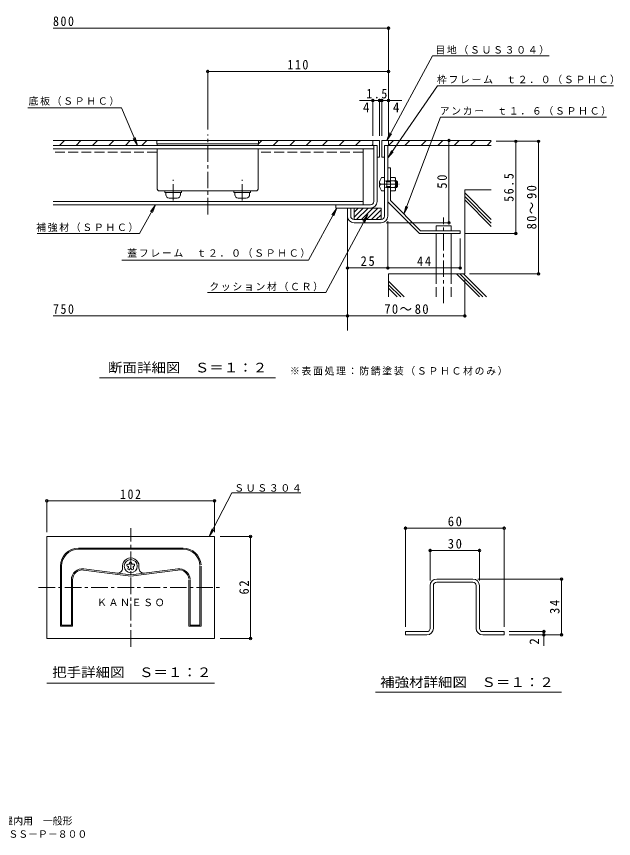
# Model space of a CAD drawing. Units: millimetres on the paper, enlarged 10 times, with parts at other scales. Extents: x -1708 to 1711, y -1361 to 1140.
# Drawn here: x -105 to 1711, y -1361 to 1140 of the extents above; entities that cross this region are included whole.
import ezdxf
from ezdxf.enums import TextEntityAlignment as Align

# ---------------------------------------------------------------- set-up
doc = ezdxf.new("R2010")
doc.units = ezdxf.units.MM
doc.header["$LTSCALE"] = 10
doc.header["$PDMODE"] = 32
doc.header["$PDSIZE"] = 8
doc.linetypes.add('CHAIN1', pattern=[8, 5, -1, 1, -1])
doc.linetypes.add('DASHED3', pattern=[4, 3, -1])
for name, color, linetype, lineweight in [('D-1_ピット', 2, 'Continuous', 9), ('D-2_蓋', 3, 'Continuous', 9), ('D-3_受枠', 4, 'Continuous', 9), ('D-4_寸法', 7, 'Continuous', 9), ('D-5_仕様文', 7, 'Continuous', 9), ('D-6_躯体', 6, 'Continuous', 5)]:
    doc.layers.add(name, color=color, linetype=linetype, lineweight=lineweight)
doc.layers.add('F-5_F-5ﾚｲﾔ', color=7, linetype='Continuous')
doc.styles.add('ＭＳ ゴシック', font='')
doc.styles.get('ＭＳ ゴシック').set_extended_font_data('MS Gothic')

msp = doc.modelspace()

# ---------------------------------------------------------------- linework, layer by layer
at = {"layer": 'D-1_ピット', "linetype": 'CHAIN1'}
for p, q in [((476.32, 537.47), (476.32, 780.43)), ((371.32, 579.78), (371.32, 642.38)), ((581.32, 579.78), (581.32, 642.38)), ((997.99, 629.39), (1058.4, 629.39))]:
    msp.add_line(p, q, dxfattribs=at)
at = {"layer": 'D-1_ピット'}
for p, q in [((321.32, 751.89), (321.32, 761.89)), ((631.32, 751.89), (321.32, 751.89)), ((322.32, 746.89), (322.32, 751.89)), ((630.32, 746.89), (630.32, 751.89)), ((631.32, 751.89), (631.32, 761.89)), ((1006.32, 761.89), (1006.32, 711.89)), ((1006.32, 761.89), (1026.32, 761.89)), ((1026.32, 761.89), (1026.32, 746.89)), ((322.32, 616.89), (322.32, 734.39)), ((630.32, 616.89), (630.32, 734.39)), ((1013.82, 746.89), (1026.32, 746.89)), ((1013.82, 746.89), (1013.82, 531.89)), ((1023.82, 746.89), (1023.82, 639.39)), ((1006.32, 711.89), (1013.82, 711.89)), ((1023.82, 679.39), (1031.82, 679.39)), ((1031.82, 679.39), (1031.82, 579.39)), ((998.42, 631.89), (1000.43, 631.89)), ((998.42, 626.89), (1000.43, 626.89)), ((1000.43, 626.89), (1000.43, 631.89)), ((1005.21, 649.39), (1013.82, 649.39)), ((1020.82, 636.39), (1014.31, 640.28)), ((1020.82, 639.39), (1018.27, 637.91)), ((1020.82, 639.39), (1031.82, 639.39)), ((1020.82, 636.39), (1031.82, 636.39)), ((1045.95, 649.64), (1031.82, 649.64)), ((1045.95, 639.54), (1031.82, 639.54)), ((1047.82, 644.59), (1047.82, 614.19)), ((1047.82, 639.39), (1050.82, 639.39)), ((1047.82, 636.39), (1053.82, 636.39)), ((1050.82, 619.39), (1050.82, 639.39)), ((1053.82, 636.39), (1050.82, 639.39)), ((622.32, 608.89), (330.32, 608.89)), ((346.32, 603.89), (346.32, 608.89)), ((396.32, 603.89), (346.32, 603.89)), ((348.82, 597.39), (348.82, 603.89)), ((393.82, 597.39), (393.82, 603.89)), ((396.32, 603.89), (396.32, 608.89)), ((556.32, 603.89), (556.32, 608.89)), ((556.32, 603.89), (606.32, 603.89)), ((558.82, 597.39), (558.82, 603.89)), ((603.82, 597.39), (603.82, 603.89)), ((606.32, 603.89), (606.32, 608.89)), ((1013.82, 609.39), (1005.21, 609.39)), ((1020.82, 622.39), (1014.31, 618.5)), ((1020.82, 622.39), (1031.82, 622.39)), ((1020.82, 619.39), (1031.82, 619.39)), ((1023.82, 619.39), (1023.82, 531.89)), ((1045.95, 619.24), (1031.82, 619.24)), ((1045.95, 609.14), (1031.82, 609.14)), ((1047.82, 622.39), (1053.82, 622.39)), ((1047.82, 619.39), (1050.82, 619.39)), ((383.82, 587.39), (358.82, 587.39)), ((568.82, 587.39), (593.82, 587.39)), ((1023.82, 576.08), (1120.51, 479.39)), ((1031.82, 579.39), (1123.82, 487.39)), ((901.32, 531.89), (901.32, 556.89)), ((911.32, 556.89), (901.32, 556.89)), ((911.32, 531.89), (911.32, 556.89)), ((921.32, 521.89), (1003.82, 521.89)), ((921.32, 511.89), (1003.82, 511.89)), ((1120.51, 479.39), (1243.82, 479.39)), ((1123.82, 487.39), (1243.82, 487.39)), ((1243.82, 487.39), (1243.82, 479.39))]:
    msp.add_line(p, q, dxfattribs=at)
for points in [[(1020.82, 639.39), (1020.82, 619.39), (1018.27, 620.86)], [(1053.82, 636.39), (1053.82, 622.39), (1050.82, 619.39)]]:
    msp.add_lwpolyline(points, dxfattribs=at)
for centre, radius, start, end in [((1030.82, 629.39), 32.5, 142.02013, 175.58826), ((1030.82, 629.39), 32.5, 184.41174, 217.97987), ((1014.82, 641.14), 1, 180, 239.14018), ((1019.45, 629.39), 28.37, 339.04448, 20.95552), ((1040.09, 644.59), 7.74, 319.24529, 40.75453), ((330.32, 616.89), 8, 180, 270), ((622.32, 616.89), 8, 270, 0), ((1014.82, 617.64), 1, 120.85982, 180), ((1040.09, 614.19), 7.74, 319.24486, 40.75514), ((358.82, 597.39), 10, 180, 270), ((383.82, 597.39), 10, 270, 0), ((568.82, 597.39), 10, 180, 270), ((593.82, 597.39), 10, 270, 0), ((921.32, 531.89), 20, 180, 270), ((921.32, 531.89), 10, 180, 270), ((1003.82, 531.89), 10, 270, 0), ((1003.82, 531.89), 20, 270, 0)]:
    msp.add_arc(centre, radius, start, end, dxfattribs=at)
at = {"layer": 'D-2_蓋'}
for p, q in [((978.82, 761.89), (5.96, 761.89)), ((25.95, 746.89), (40.94, 761.89)), ((75.95, 746.89), (90.95, 761.89)), ((125.95, 746.89), (140.95, 761.89)), ((175.95, 746.89), (190.95, 761.89)), ((225.95, 746.89), (240.95, 761.89)), ((275.94, 746.89), (290.94, 761.89)), ((631.32, 752.27), (640.94, 761.89)), ((675.94, 746.89), (690.94, 761.89)), ((725.94, 746.89), (740.95, 761.89)), ((775.95, 746.89), (790.94, 761.89)), ((825.94, 746.89), (840.94, 761.89)), ((875.94, 746.89), (890.95, 761.89)), ((925.95, 746.89), (940.94, 761.89)), ((978.82, 761.89), (978.82, 746.89)), ((998.82, 761.89), (978.82, 761.89)), ((998.82, 761.89), (998.82, 711.89)), ((978.82, 746.89), (5.96, 746.89)), ((981.32, 736.89), (5.96, 736.89)), ((948.82, 736.89), (948.82, 566.89)), ((975.94, 746.89), (978.82, 749.77)), ((991.32, 746.89), (978.82, 746.89)), ((981.32, 746.89), (981.32, 576.89)), ((991.32, 746.89), (991.32, 576.89)), ((998.82, 711.89), (991.32, 711.89)), ((5.96, 576.89), (948.82, 576.89)), ((971.32, 566.89), (5.96, 566.89)), ((866.32, 566.89), (866.32, 556.89)), ((971.32, 556.89), (866.32, 556.89)), ((-12.66, -752.11), (-12.66, -442.11)), ((-12.66, -442.11), (497.34, -442.11)), ((497.34, -752.11), (497.34, -442.11)), ((83.34, -477.11), (401.34, -477.11)), ((83.34, -480.61), (401.34, -480.61)), ((238.84, -524.54), (238.84, -523.11)), ((245.84, -524.54), (245.84, -523.11)), ((28.34, -715.11), (28.34, -532.11)), ((31.84, -711.61), (31.84, -532.11)), ((99.12, -543.91), (242.34, -562.11)), ((99.56, -540.43), (242.34, -558.58)), ((217.34, -538.38), (217.34, -532.11)), ((234.06, -533.1), (232.7, -532.66)), ((235.06, -536.18), (234.22, -537.33)), ((236.22, -526.44), (234.86, -526)), ((240.72, -540.29), (239.88, -541.45)), ((385.11, -540.43), (242.34, -558.58)), ((385.55, -543.91), (242.34, -562.11)), ((243.96, -540.29), (244.8, -541.45)), ((248.46, -526.44), (249.82, -526)), ((249.62, -536.18), (250.46, -537.33)), ((250.62, -533.1), (251.98, -532.66)), ((267.34, -538.38), (267.34, -532.11)), ((452.84, -711.61), (452.84, -532.11)), ((456.34, -715.11), (456.34, -532.11)), ((419.34, -715.11), (419.34, -573.67)), ((422.84, -711.61), (422.84, -573.67)), ((456.34, -715.11), (419.34, -715.11)), ((452.84, -711.61), (422.84, -711.61)), ((-12.66, -752.11), (497.34, -752.11))]:
    msp.add_line(p, q, dxfattribs=at)
at = {"layer": 'D-2_蓋', "linetype": 'DASHED3'}
for p, q in [((322.32, 726.89), (5.96, 726.89)), ((948.82, 726.89), (630.32, 726.89))]:
    msp.add_line(p, q, dxfattribs=at)
at = {"layer": 'D-2_蓋', "linetype": 'CHAIN1'}
for p, q in [((242.34, -777.11), (242.34, -417.11)), ((-37.66, -597.11), (522.34, -597.11))]:
    msp.add_line(p, q, dxfattribs=at)
at = {"layer": 'D-2_蓋'}
for points in [[(28.34, -715.11), (65.34, -715.11), (65.34, -573.67)], [(31.84, -711.61), (61.84, -711.61), (61.84, -573.67)]]:
    msp.add_lwpolyline(points, dxfattribs=at)
msp.add_circle((242.34, -532.11), 20, dxfattribs=at)
for centre, radius, start, end in [((971.32, 576.89), 20, 270, 0), ((971.32, 576.89), 10, 270, 0), ((83.34, -532.11), 55, 90, 180), ((83.34, -532.11), 51.5, 90, 179.99998), ((401.34, -532.11), 55, 4.39571, 90), ((401.34, -532.11), 51.5, 2.24512, 90), ((242.34, -532.11), 25, 359.99998, 180), ((236.84, -524.54), 2, 252, 0), ((242.34, -523.11), 3.5, 89.99998, 180), ((242.34, -523.11), 3.5, 0, 90), ((247.84, -524.54), 2, 180, 288), ((95.34, -573.67), 33.5, 82.75548, 179.99998), ((95.34, -573.67), 30, 82.75548, 180), ((202.34, -538.38), 15, 262.75548, 0), ((233.78, -529.33), 3.5, 71.99998, 252), ((237.05, -539.39), 3.5, 144, 324), ((233.44, -535), 2, 324, 72), ((242.34, -541.47), 2, 36, 144), ((247.63, -539.39), 3.5, 216, 36), ((251.24, -535), 2, 108, 216), ((250.9, -529.33), 3.5, 17.99998, 108), ((250.9, -529.33), 3.5, 288, 18), ((282.34, -538.38), 15, 180, 277.24451), ((389.34, -573.67), 33.5, 2.83487, 97.24451), ((389.34, -573.67), 30, 7.01646, 97.24451)]:
    msp.add_arc(centre, radius, start, end, dxfattribs=at)
at = {"layer": 'D-3_受枠'}
for p, q in [((921.32, 529.21), (949.01, 556.89)), ((921.32, 544.21), (934.01, 556.89)), ((929.01, 521.89), (964.01, 556.89)), ((944.01, 521.89), (979.01, 556.89)), ((959.01, 521.89), (994.01, 556.89)), ((974.01, 521.89), (1003.82, 551.71)), ((1003.82, 521.89), (1003.82, 556.89)), ((989.01, 521.89), (1003.82, 536.71))]:
    msp.add_line(p, q, dxfattribs=at)
msp.add_lwpolyline([(921.32, 521.89), (921.32, 556.89), (1003.82, 556.89)], dxfattribs=at)
at = {"layer": 'D-4_寸法'}
for p, q in [((1026.32, 1104.07), (5.96, 1104.07)), ((1026.32, 776.89), (1026.32, 1109.07)), ((476.32, 795.43), (476.32, 976.87)), ((476.32, 971.87), (1026.32, 971.87)), ((998.82, 883.73), (937.54, 883.73)), ((978.82, 776.89), (978.82, 888.73)), ((998.82, 776.89), (998.82, 888.73)), ((1006.32, 883.73), (998.82, 883.73)), ((1006.32, 776.89), (1006.32, 888.73)), ((1066.84, 883.73), (1006.32, 883.73)), ((1026.32, 868.73), (1026.32, 878.73)), ((1210.17, 511.89), (1210.17, 761.89)), ((1225.17, 761.89), (1215.17, 761.89)), ((1353.82, 759.77), (1487.44, 759.77)), ((1412.99, 479.39), (1412.99, 759.77)), ((1482.44, 356.5), (1482.44, 759.77)), ((868.75, 556.89), (854.14, 536.61)), ((868.75, 556.89), (859.88, 533.51)), ((963.09, 537.23), (948.47, 516.95)), ((963.09, 537.23), (954.22, 513.86)), ((1018.82, 511.89), (1215.17, 511.89)), ((1023.82, 516.89), (1023.82, 369.56)), ((1258.82, 479.39), (1417.99, 479.39)), ((1243.82, 464.39), (1243.82, 369.56)), ((901.32, 374.56), (1023.82, 374.56)), ((901.32, 359.56), (901.32, 369.56)), ((1023.82, 374.56), (1243.82, 374.56)), ((1273.03, 356.5), (1487.44, 356.5)), ((1258.03, 341.5), (1258.03, 223.75)), ((901.32, 228.75), (5.96, 228.75)), ((901.32, 228.75), (1258.03, 228.75)), ((901.32, 213.75), (901.32, 223.75)), ((147.35, 40.16), (682.92, 40.16)), ((550.09, -308.93), (481.2, -442.11)), ((550.09, -308.93), (759.9, -308.93)), ((-12.66, -428.72), (-12.66, -330.35)), ((-12.66, -333.35), (497.34, -333.35)), ((497.34, -428.72), (497.34, -330.35)), ((481.2, -442.11), (489.69, -418.6)), ((481.2, -442.11), (495.49, -421.59)), ((1077.72, -716.26), (1077.72, -411.94)), ((1077.72, -416.94), (1377.72, -416.94)), ((1377.72, -716.26), (1377.72, -411.94)), ((514.06, -442.11), (609.99, -442.11)), ((606.99, -752.11), (606.99, -442.11)), ((1152.72, -576.26), (1152.72, -479.84)), ((1152.72, -484.84), (1302.72, -484.84)), ((1302.72, -576.26), (1302.72, -479.84)), ((1172.72, -571.26), (1282.72, -571.26)), ((1297.72, -571.26), (1557.56, -571.26)), ((1552.56, -741.26), (1552.56, -571.26)), ((1152.72, -721.26), (1152.72, -591.26)), ((1162.72, -721.26), (1162.72, -591.26)), ((1282.72, -581.26), (1172.72, -581.26)), ((1292.72, -721.26), (1292.72, -591.26)), ((1302.72, -721.26), (1302.72, -591.26)), ((1077.72, -731.26), (1077.72, -741.26)), ((1077.72, -731.26), (1142.72, -731.26)), ((1077.72, -741.26), (1142.72, -741.26)), ((1312.72, -731.26), (1377.72, -731.26)), ((1312.72, -741.26), (1377.72, -741.26)), ((1377.72, -731.26), (1377.72, -741.26)), ((1392.72, -731.26), (1503.99, -731.26)), ((1392.72, -741.26), (1557.56, -741.26)), ((1498.99, -774.11), (1498.99, -731.26)), ((514.06, -752.11), (609.99, -752.11)), ((-12.45, -888.36), (497.13, -888.36)), ((986.28, -914.98), (1552.23, -914.98))]:
    msp.add_line(p, q, dxfattribs=at)
for centre, radius, start, end in [((1172.72, -591.26), 20, 90, 180), ((1282.72, -591.26), 20, 0, 89.99998), ((1172.72, -591.26), 10, 90, 180), ((1282.72, -591.26), 10, 0, 90), ((1142.72, -721.26), 20, 270, 0), ((1142.72, -721.26), 10, 270, 0), ((1312.72, -721.26), 20, 180, 270), ((1312.72, -721.26), 10, 180, 270)]:
    msp.add_arc(centre, radius, start, end, dxfattribs=at)
for p in [(1026.32, 1104.07), (476.32, 971.87), (1026.32, 971.87), (978.82, 883.73), (998.82, 883.73), (1006.32, 883.73), (1026.32, 883.73), (1210.17, 761.89), (1412.99, 759.77), (1482.44, 759.77), (1210.17, 511.89), (1412.99, 479.39), (901.32, 374.56), (1023.82, 374.56), (1243.82, 374.56), (1482.44, 356.5), (901.32, 228.75), (1258.03, 228.75), (-12.66, -333.35), (497.34, -333.35), (1077.72, -416.94), (1377.72, -416.94), (606.99, -442.11), (1152.72, -484.84), (1302.72, -484.84), (1552.56, -571.26), (606.99, -752.11), (1498.99, -731.26), (1498.99, -741.26), (1552.56, -741.26)]:
    msp.add_point(p, dxfattribs=at)
at = {"layer": 'D-5_仕様文'}
for p, q in [((1159.57, 1019.93), (1020.76, 761.89)), ((1159.57, 1019.93), (1514.57, 1019.93)), ((1175.61, 928.51), (1023.82, 709.63)), ((1175.61, 928.51), (1710.61, 928.51)), ((214.11, 861.68), (-71.04, 861.68)), ((214.11, 861.68), (262.45, 746.89)), ((1184.32, 832.73), (1072.77, 538.44)), ((1184.32, 832.73), (1689.32, 832.73)), ((1020.76, 761.89), (1029.62, 785.26)), ((1020.76, 761.89), (1035.37, 782.17)), ((262.45, 746.89), (249.83, 768.46)), ((262.45, 746.89), (255.84, 771)), ((1023.82, 709.63), (1035.27, 731.85)), ((1023.82, 709.63), (1040.63, 728.14)), ((317.31, 566.89), (302.47, 546.77)), ((868.75, 556.89), (783.38, 398.19)), ((1072.77, 538.44), (1078.51, 562.77)), ((1072.77, 538.44), (1084.61, 560.46)), ((268.96, 479.3), (-42.26, 479.3)), ((783.38, 398.19), (215.38, 398.19))]:
    msp.add_line(p, q, dxfattribs=at)
for points in [[(268.96, 479.3), (317.31, 566.89), (308.19, 543.61)], [(963.09, 537.23), (835.51, 300.08), (475.57, 300.08)]]:
    msp.add_lwpolyline(points, dxfattribs=at)
at = {"layer": 'D-6_躯体'}
for p, q in [((1026.32, 747.27), (1040.95, 761.89)), ((1026.32, 761.89), (1338.82, 761.89)), ((1075.95, 746.89), (1090.94, 761.89)), ((1125.94, 746.89), (1140.94, 761.89)), ((1175.94, 746.89), (1190.95, 761.89)), ((1225.95, 746.89), (1240.94, 761.89)), ((1275.95, 746.89), (1290.95, 761.89)), ((1325.94, 746.89), (1338.82, 759.77)), ((1026.32, 746.89), (1338.82, 746.89)), ((1338.82, 611.89), (1258.03, 611.89)), ((1258.03, 602.69), (1338.82, 521.89)), ((1258.03, 592.08), (1338.82, 511.28)), ((1258.03, 581.47), (1338.82, 500.68)), ((901.32, 531.89), (901.32, 184)), ((1171.32, 502.39), (1216.32, 502.39)), ((1171.32, 487.39), (1171.32, 502.39)), ((1216.32, 487.39), (1216.32, 502.39)), ((1171.32, 356.5), (1171.32, 479.39)), ((1216.32, 356.5), (1216.32, 479.39)), ((1026.32, 286.89), (1026.32, 356.5)), ((1233, 356.5), (1302.61, 286.89)), ((1243.6, 356.5), (1313.22, 286.89)), ((1254.21, 356.5), (1323.82, 286.89)), ((1026.32, 334.39), (1073.82, 286.89)), ((1026.32, 323.78), (1063.22, 286.89)), ((1026.32, 313.18), (1052.61, 286.89))]:
    msp.add_line(p, q, dxfattribs=at)
at = {"layer": 'D-6_躯体', "linetype": 'CHAIN1'}
msp.add_line((1193.82, 267.67), (1193.82, 527.86), dxfattribs=at)
at = {"layer": 'D-6_躯体', "linetype": 'DASHED3'}
for p, q in [((1171.32, 356.5), (1171.32, 285.84)), ((1216.32, 356.5), (1216.32, 285.84))]:
    msp.add_line(p, q, dxfattribs=at)
at = {"layer": 'D-6_躯体'}
msp.add_lwpolyline([(1026.32, 356.5), (1258.03, 356.5), (1258.03, 611.89)], dxfattribs=at)

# ---------------------------------------------------------------- texts
at = {"layer": 'D-4_寸法', "color": 2, "style": 'ＭＳ ゴシック'}
for p in [(948.47, 839.57), (1039.62, 839.57)]:
    msp.add_text('4', height=29.33, dxfattribs=at).set_placement(p, align=Align.BOTTOM_LEFT)
at = {"layer": 'D-4_寸法', "color": 2, "style": 'ＭＳ ゴシック', "width": 1.1}
for s, p in [('断面詳細図\u3000Ｓ＝１：２', (173.25, 48.13)), ('把手詳細図\u3000Ｓ＝１：２', (3.53, -878.31)), ('補強材詳細図\u3000Ｓ＝１：２', (1000.83, -908.42))]:
    msp.add_text(s, height=29.33, dxfattribs=at).set_placement(p, align=Align.BOTTOM_LEFT)
at = {"layer": 'D-4_寸法', "color": 2, "style": 'ＭＳ ゴシック'}
msp.add_text('2', height=29.33, rotation=90, dxfattribs=at).set_placement((1492.99, -771.2), align=Align.BOTTOM_LEFT)
at = {"layer": 'D-4_寸法', "color": 2, "char_height": 29.33, "attachment_point": 7, "style": 'ＭＳ ゴシック'}
for s, insert in [('\\T1.27;\\W0.9;800', (5.96, 1110.07)), ('\\T1.27;\\W0.9;110', (718.82, 977.87)), ('\\T1.27;\\W0.9;1.5', (958.95, 889.73)), ('\\T1.27;\\W0.95;25', (941.32, 380.56)), ('\\T1.27;\\W0.95;44', (1112.57, 380.56)), ('\\T1.27;\\W0.9;750', (5.96, 234.75)), ('\\T1.22;\\W0.95;70～80', (1013.42, 234.75)), ('\\T1.27;\\W0.9;102', (209.84, -328.35)), ('\\T1.27;\\W0.95;60', (1206.47, -410.94)), ('\\T1.27;\\W0.95;30', (1206.47, -478.84))]:
    msp.add_mtext(s, dxfattribs=dict(at, insert=insert))
at = {"layer": 'D-4_寸法', "color": 2, "char_height": 29.33, "attachment_point": 7, "rotation": 90, "style": 'ＭＳ ゴシック'}
for s, insert in [('\\T1.27;\\W0.95;50', (1204.17, 615.64)), ('\\T1.28;\\W0.9;56.5', (1406.99, 575.83)), ('\\T1.22;\\W0.95;80～90', (1476.44, 491.88)), ('\\T1.27;\\W0.95;62', (601.99, -618.36)), ('\\T1.27;\\W0.95;34', (1546.56, -677.51))]:
    msp.add_mtext(s, dxfattribs=dict(at, insert=insert))
at = {"layer": 'D-4_寸法', "char_height": 21.99, "attachment_point": 7, "style": 'ＭＳ ゴシック'}
for s, insert in [('\\T1.17;※表面処理：防錆塗装（ＳＰＨＣ材のみ）', (726.49, 47.43)), ('\\T1.17;ＳＵＳ３０４', (557.04, -305.9)), ('\\T1.17;ＫＡＮＥＳＯ', (139.84, -654.2))]:
    msp.add_mtext(s, dxfattribs=dict(at, insert=insert))
at = {"layer": 'D-5_仕様文', "char_height": 21.99, "attachment_point": 7, "style": 'ＭＳ ゴシック'}
for s, insert in [('\\T1.17;目地（ＳＵＳ３０４）', (1168.83, 1023.67)), ('\\T1.17;枠フレーム\u3000ｔ２．０（ＳＰＨＣ）', (1173.51, 933.6)), ('\\T1.17;底板（ＳＰＨＣ）', (-68.31, 868.09)), ('\\T1.17;アンカー\u3000ｔ１．６（ＳＰＨＣ）', (1181.69, 838.07)), ('\\T1.17;補強材（ＳＰＨＣ）', (-45.27, 484.04)), ('\\T1.17;蓋フレーム\u3000ｔ２．０（ＳＰＨＣ）', (231.67, 405.83)), ('\\T1.17;クッション材（ＣＲ）', (481.35, 303.87))]:
    msp.add_mtext(s, dxfattribs=dict(at, insert=insert))
at = {"layer": 'F-5_F-5ﾚｲﾔ', "style": 'ＭＳ ゴシック'}
for s, p in [('フロアーハッチ\u3000張物用（適用床材：3mm以下）\u3000屋内用\u3000一般形', (-819.59, -1324.65)), ('スチール製\u3000ステンレス目地\u3000把手ロック式\u3000ＭＴＳＳ－Ｐ－８００', (-819.59, -1364.65))]:
    msp.add_text(s, height=21.99, dxfattribs=at).set_placement(p, align=Align.BOTTOM_LEFT)

doc.saveas('drawing.dxf')
